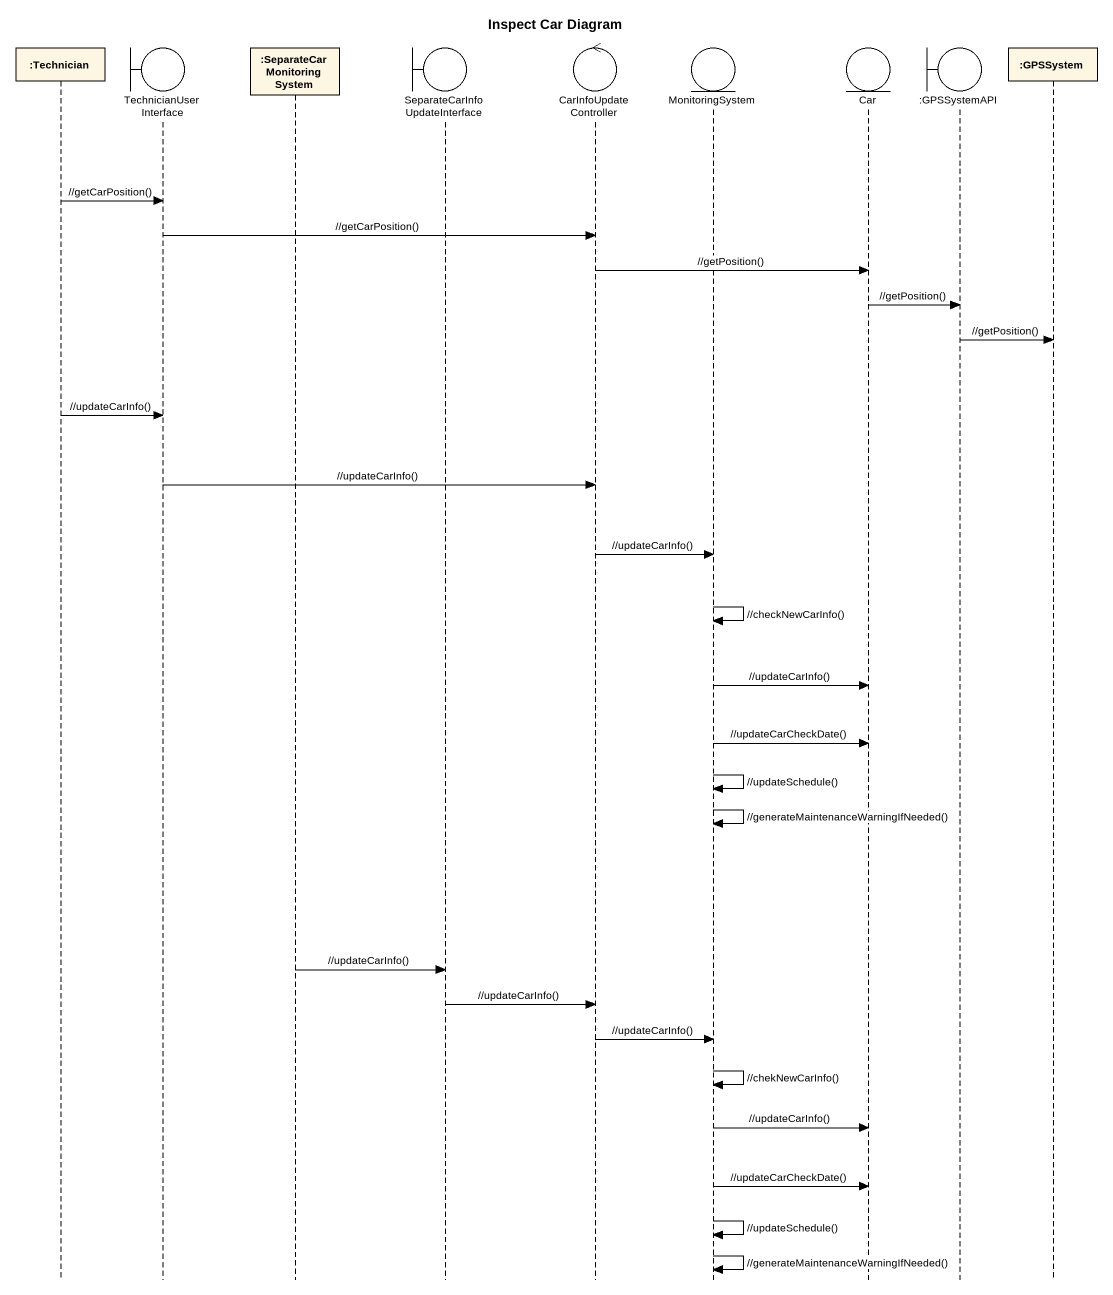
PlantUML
@startuml
title Inspect Car Diagram
hide footbox
participant ":Technician" as Technician
boundary TechnicianUserInterface
participant ":SeparateCarMonitoringSystem" as SeparateCarMonitoringSystem
boundary "SeparateCarInfoUpdateInterface" as SeparateCarInfoUpdateInterfa
control CarInfoUpdateController
entity MonitoringSystem
entity Car
boundary ":GPSSystemAPI" as GPSSystemAPI
participant ":GPSSystem" as GPSSystem

Technician -> TechnicianUserInterface : //getCarPosition()
TechnicianUserInterface -> CarInfoUpdateController : //getCarPosition()
CarInfoUpdateController -> Car : //getPosition()
Car -> GPSSystemAPI : //getPosition()
GPSSystemAPI -> GPSSystem : //getPosition()
Technician -> TechnicianUserInterface : //updateCarInfo()
TechnicianUserInterface -> CarInfoUpdateController : //updateCarInfo()
CarInfoUpdateController -> MonitoringSystem : //updateCarInfo()
MonitoringSystem -> MonitoringSystem : //checkNewCarInfo()
MonitoringSystem -> Car : //updateCarInfo()
MonitoringSystem -> Car : //updateCarCheckDate()
MonitoringSystem -> MonitoringSystem : //updateSchedule()
MonitoringSystem -> MonitoringSystem : //generateMaintenanceWarningIfNeeded()
SeparateCarMonitoringSystem -> SeparateCarInfoUpdateInterfa : //updateCarInfo()
SeparateCarInfoUpdateInterfa -> CarInfoUpdateController : //updateCarInfo()
CarInfoUpdateController -> MonitoringSystem : //updateCarInfo()
MonitoringSystem -> MonitoringSystem : //chekNewCarInfo()
MonitoringSystem -> Car : //updateCarInfo()
MonitoringSystem -> Car : //updateCarCheckDate()
MonitoringSystem -> MonitoringSystem : //updateSchedule()
MonitoringSystem -> MonitoringSystem : //generateMaintenanceWarningIfNeeded()
@enduml
